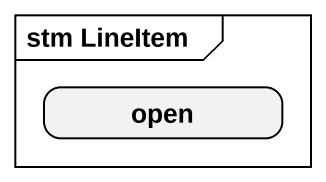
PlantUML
@startuml
mainframe stm LineItem
hide empty description
state open
@enduml
